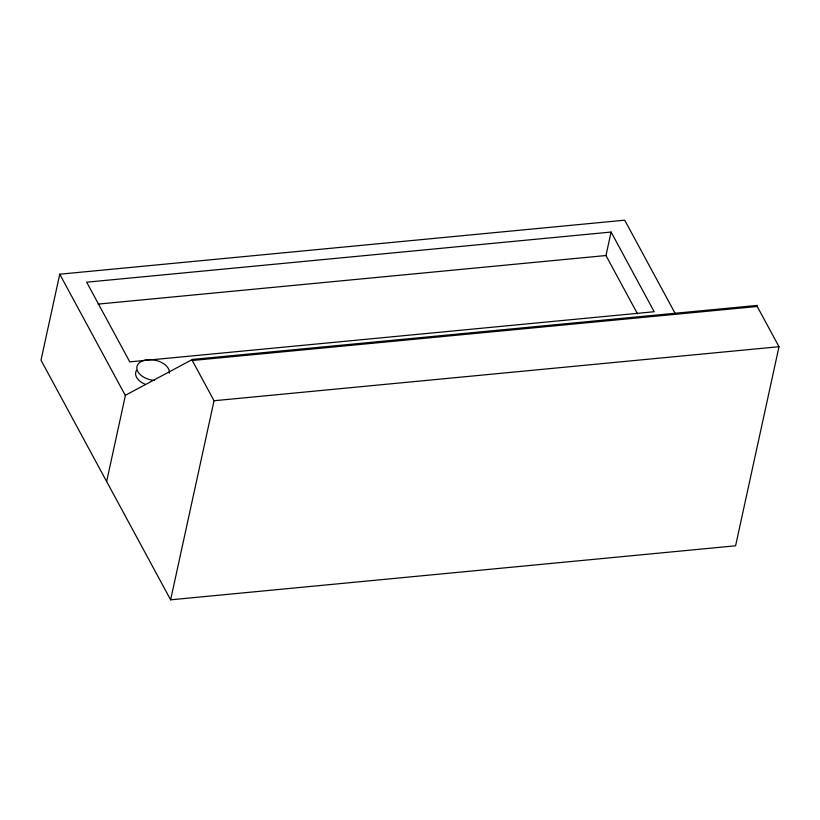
<?xml version="1.0" encoding="UTF-8"?>
<svg xmlns="http://www.w3.org/2000/svg" width="820" height="820" viewBox="0 0 820 820"><rect width="100%" height="100%" fill="white"/><g stroke="black" fill="none" stroke-linecap="round" stroke-linejoin="round"><path stroke-width="1.23" d="M675.147 313.435L624.707 220.18L59.747 274.208L41 360.175L170.632 599.82L735.591 545.792L779 346.706L757.239 306.485L757.485 305.388L192.515 359.416L125.439 395.26L106.641 481.514M170.632 599.82L214.04 400.734L192.28 360.503L192.515 359.416M637.54 313.896L605.97 255.532L611.095 232.05L86.664 282.193L129.765 361.876L654.196 311.733L611.095 232.05M98.082 304.097L605.97 255.532M192.28 360.503L757.239 306.485M214.04 400.734L779 346.706M59.747 274.208L125.378 395.537M145.017 384.201A16.523 10.086 12.3 0 1 136.55 370.302M154.57 380.47A16.523 10.086 12.3 0 1 136.837 368.211A16.523 10.086 12.3 0 1 153.565 359.918A16.523 10.086 12.3 0 1 169.35 373.141"/></g></svg>
